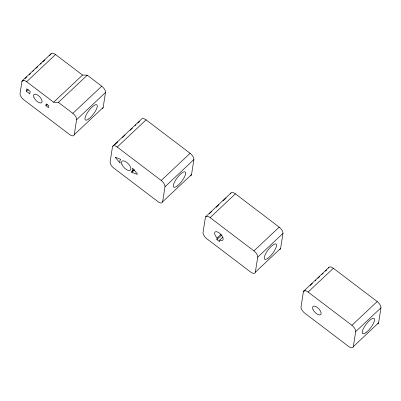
<?xml version="1.0" encoding="UTF-8"?>
<svg xmlns="http://www.w3.org/2000/svg" width="401" height="401" viewBox="0 0 401 401"><rect width="100%" height="100%" fill="white"/><g stroke="black" fill="none" stroke-linecap="round" stroke-linejoin="round"><path stroke-width="0.6" d="M45.894 105.699L46.18 103.864L48.737 105.799L48.451 107.638L45.894 105.699L47.248 104.425M23.268 80.3L21.915 81.573L20.05 93.513A5.599 2.601 46.7 0 0 23.824 99.804L69.538 134.49A5.599 2.601 46.7 0 0 74.27 134.661L103.157 107.473L105.508 92.476A5.599 2.601 46.7 0 0 101.734 86.185L87.273 75.208L82.541 75.037L55.528 54.556A5.599 2.601 46.7 0 0 50.797 54.391L49.443 55.664M26.401 91.253L26.782 88.806L30.185 91.388L29.799 93.834L26.401 91.253L28.205 89.553M74.27 134.661L76.621 119.658L105.508 92.476M164.991 186.781A5.599 2.601 46.7 0 0 161.217 180.49L117.202 147.057A5.599 2.601 46.7 0 0 112.47 146.886L110.125 161.889A5.599 2.601 46.7 0 0 113.899 168.179L157.909 201.608A5.599 2.601 46.7 0 0 162.641 201.778L164.991 186.781L193.878 159.593A5.599 2.601 46.7 0 0 190.104 153.302L146.084 119.869A5.599 2.601 46.7 0 0 141.623 119.022L112.741 146.205M190.716 175.693A5.599 2.601 46.7 0 0 191.528 174.595L193.878 159.593M222.901 237.091L219.743 240.064L219.502 241.592L216.876 239.597L217.116 238.069L221.177 234.244M257.698 257.191A5.599 2.601 46.7 0 0 253.928 250.901L210.124 217.628A5.599 2.601 46.7 0 0 205.392 217.462L203.046 232.465A5.599 2.601 46.7 0 0 206.821 238.755L250.62 272.023A5.599 2.601 46.7 0 0 255.352 272.194L257.698 257.191L282.971 233.412A5.599 2.601 46.7 0 0 279.196 227.121L235.392 193.848A5.599 2.601 46.7 0 0 230.66 193.683M279.808 249.507A5.599 2.601 46.7 0 0 280.62 248.409L282.971 233.412M305.176 290.184L303.372 291.883L301.026 306.885A5.599 2.601 46.7 0 0 304.8 313.176L348.599 346.444A5.599 2.601 46.7 0 0 353.331 346.609L378.599 322.83L380.95 307.828A5.599 2.601 46.7 0 0 377.176 301.537L333.371 268.269A5.599 2.601 46.7 0 0 328.64 268.099M353.331 346.609L355.682 331.612L380.95 307.828M22.185 80.892L51.067 53.704M25.073 78.601L26.877 76.902M29.138 74.776L30.491 73.503M32.747 71.378L34.1 70.105M35.905 68.406L37.709 66.706M40.421 64.16L41.323 63.308M42.676 62.035L44.932 59.909M21.915 81.573A5.599 2.601 46.7 0 1 26.646 81.739L55.528 54.556M26.646 81.739L53.654 102.225L82.541 75.037M53.654 102.225L58.386 102.39L87.273 75.208M76.621 119.658A5.599 2.601 46.7 0 0 72.847 113.368L101.734 86.185M114.726 144.761L117.884 141.789M122.4 137.543L125.107 134.992M130.069 130.32L132.33 128.2M135.037 125.648L135.939 124.801M137.744 123.102L139.548 121.403M117.202 147.057L146.084 119.869M131.678 171.924L132.581 170.55L132.485 168.119L137.297 173.828L137.212 174.38L131.824 172.34L131.678 171.924L133.934 169.798M131.824 172.34L134.53 169.793M161.217 180.49L190.104 153.302M162.641 201.778L191.528 174.595M205.658 216.781L230.926 192.996M209.452 213.638L211.708 211.517M216.219 207.272L218.926 204.721M222.986 200.901L226.149 197.929M210.124 217.628L235.392 193.848M216.876 239.597L221.387 235.352M253.928 250.901L279.196 227.121M255.352 272.194L280.62 248.409M303.642 291.201L328.91 267.417M310.138 285.512L312.394 283.387M315.106 280.84L316.008 279.988M317.813 278.294L319.617 276.595M321.873 274.469L323.226 273.196M325.482 271.071L326.835 269.798M303.372 291.883A5.599 2.601 46.7 0 1 308.103 292.048L333.371 268.269M355.682 331.612A5.599 2.601 46.7 0 0 351.908 325.321L377.176 301.537M219.743 240.064L220.6 240.374A5.599 2.601 46.7 0 0 222.455 236.615A5.599 2.601 46.7 0 0 215.939 231.668A5.599 2.601 46.7 0 0 216.35 237.146L217.116 238.069M58.386 102.39L72.847 113.368M308.103 292.048L351.908 325.321M103.157 107.473A5.599 2.601 46.7 0 1 102.345 108.571M378.599 322.83A5.599 2.601 46.7 0 1 377.792 323.928M115.257 157.272L120.135 163.152L119.804 160.846L120.646 159.312L115.257 157.272M88.736 118.942A9.519 2.862 -52.8 0 0 97.253 105.493A9.519 2.862 -52.8 0 0 87.348 112.826A9.519 2.862 -52.8 0 0 88.736 118.942M33.89 97.308A5.599 2.601 46.7 0 0 41.258 102.902A5.599 2.601 46.7 0 0 38.29 95.513A5.599 2.601 46.7 0 0 33.89 97.308M177.107 186.064A9.519 2.862 -52.8 0 0 185.623 172.615A9.519 2.862 -52.8 0 0 175.718 179.949A9.519 2.862 -52.8 0 0 177.107 186.064M121.869 164.3A6.16 2.862 46.7 0 0 129.969 170.455A6.16 2.862 46.7 0 0 126.711 162.325A6.16 2.862 46.7 0 0 121.869 164.3M268.008 258.179A9.519 2.862 -52.8 0 0 276.525 244.725A9.519 2.862 -52.8 0 0 266.62 252.059A9.519 2.862 -52.8 0 0 268.008 258.179M365.988 332.594A9.519 2.862 -52.8 0 0 374.504 319.146A9.519 2.862 -52.8 0 0 364.599 326.479A9.519 2.862 -52.8 0 0 365.988 332.594M312.95 309.261A5.599 2.601 46.7 0 0 320.314 314.855A5.599 2.601 46.7 0 0 317.351 307.467A5.599 2.601 46.7 0 0 312.95 309.261"/></g></svg>
